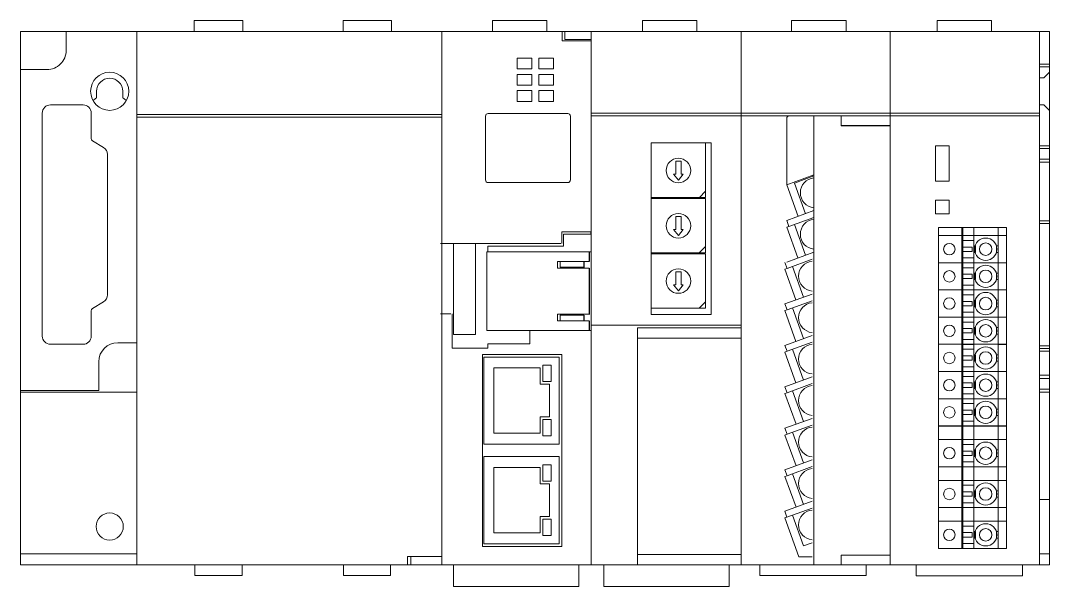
# Model space of a CAD drawing. Header units: millimetres. Extents: x 197 to 565, y 193 to 519.
# Drawn here: x 355.9 to 544.9, y 365.8 to 469.8 of the extents above; entities that cross this region are included whole.
import ezdxf

# ---------------------------------------------------------------- set-up
doc = ezdxf.new("R2010")
doc.units = ezdxf.units.MM
doc.layers.add('Top$1', color=7, linetype='Continuous', true_color=0xffffff)

msp = doc.modelspace()

# ---------------------------------------------------------------- linework, layer by layer
at = {"layer": 'Top$1', "color": 7, "linetype": 'Continuous', "lineweight": 18}
for p, q in [((396.720264, 469.845194), (387.820264, 469.845194)), ((387.820264, 467.845194), (387.820264, 469.845194)), ((396.720264, 469.845194), (396.720264, 467.845194)), ((424.075264, 469.845194), (415.175264, 469.845194)), ((415.175264, 467.845194), (415.175264, 469.845194)), ((424.075264, 469.845194), (424.075264, 467.845194)), ((452.611594, 469.845194), (442.611594, 469.845194)), ((442.611594, 467.845194), (442.611594, 469.845194)), ((452.611594, 469.845194), (452.611594, 467.845194)), ((480.157094, 469.845194), (470.157094, 469.845194)), ((470.157094, 467.845194), (470.157094, 469.845194)), ((480.157094, 469.845194), (480.157094, 467.845194)), ((507.557094, 469.845194), (497.557094, 469.845194)), ((497.557094, 467.845194), (497.557094, 469.845194)), ((507.557094, 469.845194), (507.557094, 467.845194)), ((534.282094, 469.845194), (524.282094, 469.845194)), ((524.282094, 469.845194), (524.282094, 467.845194)), ((534.282094, 467.845194), (534.282094, 469.845194)), ((355.908594, 369.845194), (355.908594, 467.845194)), ((355.908594, 467.845194), (544.908594, 467.845194)), ((364.275264, 467.845194), (364.275264, 464.345194)), ((377.275264, 369.845194), (377.275264, 467.845194)), ((433.311594, 369.845194), (433.311594, 467.845194)), ((455.411594, 466.105194), (455.411594, 467.845194)), ((455.911594, 466.345194), (455.911594, 467.845194)), ((460.711594, 369.845194), (460.711594, 467.845194)), ((488.256904, 369.845194), (488.256904, 467.845194)), ((515.657094, 369.845194), (515.657094, 467.845194)), ((543.057094, 369.845194), (543.057094, 467.845194)), ((544.908594, 369.845194), (544.908594, 467.845194)), ((460.711594, 466.105194), (455.411594, 466.105194)), ((460.711594, 466.345194), (455.911594, 466.345194)), ((449.811594, 462.961854), (447.111594, 462.961854)), ((447.111594, 462.961854), (447.111594, 460.961854)), ((449.811594, 460.961854), (449.811594, 462.961854)), ((451.111594, 462.961854), (451.111594, 460.961854)), ((453.811594, 462.961854), (451.111594, 462.961854)), ((453.811594, 460.961854), (453.811594, 462.961854)), ((544.908594, 461.845194), (543.057094, 461.845194)), ((544.908594, 461.345194), (543.057094, 461.345194)), ((355.908594, 460.845194), (356.775264, 460.845194)), ((360.775264, 460.845194), (356.775264, 460.845194)), ((447.111594, 460.961854), (449.811594, 460.961854)), ((449.811594, 459.961854), (447.111594, 459.961854)), ((447.111594, 459.961854), (447.111594, 457.961854)), ((449.811594, 457.961854), (449.811594, 459.961854)), ((451.111594, 460.961854), (453.811594, 460.961854)), ((453.811594, 459.961854), (451.111594, 459.961854)), ((451.111594, 459.961854), (451.111594, 457.961854)), ((453.811594, 457.961854), (453.811594, 459.961854)), ((543.057094, 459.345194), (543.908594, 459.345194)), ((543.908594, 459.345194), (544.908594, 460.345184)), ((447.111594, 457.961854), (449.811594, 457.961854)), ((451.111594, 457.961854), (453.811594, 457.961854)), ((369.875264, 456.845194), (369.875264, 455.651764)), ((374.675264, 455.651764), (374.675264, 456.845194)), ((449.811594, 456.961854), (447.111594, 456.961854)), ((447.111594, 456.961854), (447.111594, 454.961854)), ((449.811594, 454.961854), (449.811594, 456.961854)), ((453.811594, 456.961854), (451.111594, 456.961854)), ((451.111594, 456.961854), (451.111594, 454.961854)), ((453.811594, 454.961854), (453.811594, 456.961854)), ((367.395264, 454.345194), (361.395254, 454.345194)), ((447.111594, 454.961854), (449.811594, 454.961854)), ((451.111594, 454.961854), (453.811594, 454.961854)), ((543.908594, 454.345194), (543.057094, 454.345194)), ((544.908594, 453.345194), (543.908594, 454.345194)), ((359.895264, 452.845194), (359.895264, 411.845194)), ((368.895264, 448.192724), (368.895264, 452.845194)), ((433.311594, 452.591614), (377.275264, 452.591614)), ((433.311594, 452.091614), (377.275264, 452.091614)), ((441.311594, 452.261854), (441.311594, 440.561854)), ((456.411594, 452.761854), (441.811594, 452.761854)), ((456.911594, 440.561854), (456.911594, 452.261854)), ((488.257094, 452.845194), (460.711594, 452.845194)), ((460.711594, 452.345194), (488.257094, 452.345194)), ((488.257094, 452.845194), (515.657094, 452.845194)), ((506.647094, 452.345194), (488.257094, 452.345194)), ((496.647094, 451.835194), (496.647094, 439.679714)), ((501.657094, 452.335194), (497.147094, 452.335194)), ((501.657094, 452.335194), (501.657094, 369.845194)), ((506.647094, 452.335194), (501.657094, 452.335194)), ((515.657094, 452.345194), (506.647094, 452.345194)), ((506.647094, 452.335194), (506.647094, 452.345194)), ((506.647094, 450.495194), (506.647094, 452.335194)), ((515.657094, 452.828194), (543.057094, 452.828194)), ((515.657094, 452.328194), (543.057094, 452.328194)), ((515.657094, 450.564014), (506.647094, 450.564014)), ((515.657094, 450.495194), (506.647094, 450.495194)), ((371.169284, 446.540324), (369.137254, 447.764434)), ((482.757094, 447.345194), (471.757094, 447.345194)), ((471.757094, 447.345194), (471.757094, 415.845194)), ((481.757094, 438.490194), (481.757094, 447.345194)), ((482.757094, 415.845194), (482.757094, 447.345194)), ((526.507094, 446.828194), (524.007094, 446.828194)), ((524.007094, 446.828194), (524.007094, 440.328194)), ((526.507094, 440.328194), (526.507094, 446.828194)), ((543.057094, 446.845194), (544.908594, 446.845194)), ((544.908594, 446.345194), (543.057094, 446.345194)), ((371.895264, 419.434934), (371.895264, 445.255454)), ((544.908594, 444.345194), (543.057094, 444.345194)), ((476.257094, 443.990194), (476.257094, 441.590194)), ((477.257094, 443.990194), (476.257094, 443.990194)), ((477.257094, 441.590194), (477.257094, 443.990194)), ((544.908594, 443.845194), (543.057094, 443.845194)), ((476.257094, 441.590194), (475.857094, 441.590194)), ((475.857094, 441.590194), (476.757094, 440.517614)), ((476.757094, 440.517614), (477.657094, 441.590194)), ((477.657094, 441.590194), (477.257094, 441.590194)), ((496.647094, 439.679714), (501.657094, 441.503204)), ((501.657094, 441.296534), (498.056404, 439.985984)), ((441.811594, 440.061854), (456.411594, 440.061854)), ((481.757094, 438.490194), (480.612094, 437.345194)), ((481.757094, 437.345194), (481.757094, 438.490194)), ((496.647094, 439.679714), (498.765644, 433.859064)), ((498.056404, 439.985984), (500.108524, 434.347834)), ((524.007094, 440.328194), (526.507094, 440.328194)), ((471.757094, 437.345194), (480.612094, 437.345194)), ((481.757094, 437.130194), (471.757094, 437.130194)), ((480.612094, 437.345194), (481.757094, 437.345194)), ((481.757094, 428.330194), (481.757094, 437.130194)), ((526.507094, 436.828194), (524.007094, 436.828194)), ((524.007094, 436.828194), (524.007094, 434.328194)), ((526.507094, 434.328194), (526.507094, 436.828194)), ((501.657094, 434.911464), (496.657094, 433.091614)), ((476.257094, 433.830194), (476.257094, 431.430194)), ((477.257094, 433.830194), (476.257094, 433.830194)), ((477.257094, 431.430194), (477.257094, 433.830194)), ((496.657094, 433.091614), (497.053994, 432.001134)), ((497.053994, 432.001134), (501.657094, 433.676534)), ((524.007094, 434.328194), (526.507094, 434.328194)), ((544.908594, 433.045194), (543.057094, 433.045194)), ((455.361594, 431.011854), (460.661594, 431.011854)), ((455.361594, 428.861854), (455.361594, 431.011854)), ((460.661594, 430.611854), (460.661594, 431.011854)), ((475.857094, 431.430194), (476.757094, 430.357614)), ((476.257094, 431.430194), (475.857094, 431.430194)), ((476.757094, 430.357614), (477.657094, 431.430194)), ((477.657094, 431.430194), (477.257094, 431.430194)), ((497.053994, 432.001134), (496.652404, 431.854974)), ((496.652404, 431.854974), (498.695804, 426.213644)), ((498.056404, 432.365984), (500.108524, 426.727834)), ((537.032094, 431.828194), (524.532094, 431.828194)), ((524.532094, 431.828194), (524.532094, 430.328194)), ((528.807094, 431.828194), (528.807094, 430.328194)), ((529.007094, 431.828194), (529.007094, 430.328194)), ((531.007094, 430.328194), (531.007094, 431.828194)), ((535.507094, 431.828194), (535.507094, 430.328194)), ((537.007094, 430.328194), (537.007094, 431.828194)), ((537.032094, 430.328194), (537.032094, 431.828194)), ((544.908594, 432.545194), (543.057094, 432.545194)), ((455.661594, 430.611854), (460.661594, 430.611854)), ((455.661594, 428.361854), (455.661594, 430.611854)), ((537.032094, 430.345194), (524.532094, 430.345194)), ((524.532094, 430.328194), (537.032094, 430.328194)), ((524.532094, 425.345194), (524.532094, 430.328194)), ((528.807094, 425.329604), (528.807094, 430.328194)), ((529.007094, 425.329604), (529.007094, 430.328194)), ((531.007094, 429.428194), (529.007094, 429.428194)), ((531.007094, 425.329604), (531.007094, 430.328194)), ((535.507094, 425.329604), (535.507094, 430.328194)), ((537.007094, 425.329604), (537.007094, 430.328194)), ((537.032094, 425.345194), (537.032094, 430.328194)), ((433.075264, 428.861854), (455.175264, 428.861854)), ((435.461594, 428.861854), (435.461594, 412.146854)), ((439.461594, 428.861854), (439.461594, 412.146854)), ((441.561594, 412.861854), (441.561594, 427.361854)), ((441.561594, 427.361854), (441.761594, 427.361854)), ((441.761594, 428.361854), (455.661594, 428.361854)), ((441.761594, 427.361854), (441.761594, 428.361854)), ((460.661594, 427.361854), (441.761594, 427.361854)), ((460.361594, 427.361854), (460.361594, 425.561854)), ((460.411594, 427.339294), (460.411594, 425.539294)), ((481.757094, 428.330194), (480.557094, 427.130194)), ((481.757094, 427.130194), (481.757094, 428.330194)), ((501.657094, 427.291464), (496.657094, 425.471614)), ((530.724094, 428.228194), (529.024094, 428.228194)), ((529.024094, 428.228194), (529.024094, 427.428194)), ((529.024094, 427.428194), (530.724094, 427.428194)), ((530.724094, 427.428194), (530.724094, 428.228194)), ((531.307094, 428.428194), (531.007094, 428.428194)), ((531.007094, 427.228194), (531.307094, 427.228194)), ((531.307094, 427.228194), (531.307094, 428.428194)), ((535.507094, 428.428194), (535.207094, 428.428194)), ((535.207094, 428.428194), (535.207094, 427.228194)), ((535.207094, 427.228194), (535.507094, 427.228194)), ((460.361594, 425.561854), (454.561594, 425.561854)), ((454.561594, 425.561854), (454.561594, 424.361854)), ((455.061594, 424.511854), (455.061594, 425.561854)), ((459.361594, 425.561854), (459.361594, 424.511854)), ((459.411594, 425.539294), (459.411594, 424.489294)), ((471.757094, 427.130194), (480.557094, 427.130194)), ((481.757094, 426.970194), (471.757094, 426.970194)), ((480.557094, 427.130194), (481.757094, 427.130194)), ((481.757094, 418.170194), (481.757094, 426.970194)), ((496.308594, 425.388274), (496.705494, 424.297804)), ((496.705494, 424.297804), (501.308594, 425.973194)), ((524.532094, 425.345194), (537.032094, 425.345194)), ((537.032094, 425.328194), (524.532094, 425.328194)), ((524.532094, 420.348024), (524.532094, 425.328194)), ((529.007094, 425.329604), (528.807094, 425.329604)), ((528.807094, 425.329604), (528.807094, 420.329604)), ((529.007094, 426.228194), (531.007094, 426.228194)), ((531.007094, 425.329604), (529.007094, 425.329604)), ((529.007094, 425.329604), (529.007094, 420.329604)), ((531.007094, 420.329604), (531.007094, 425.329604)), ((537.007094, 425.329604), (535.507094, 425.329604)), ((535.507094, 425.329604), (535.507094, 420.329604)), ((537.007094, 420.329604), (537.007094, 425.329604)), ((537.032094, 420.348024), (537.032094, 425.328194)), ((454.561594, 424.361854), (460.361594, 424.361854)), ((459.361594, 424.511854), (455.061594, 424.511854)), ((460.361594, 424.361854), (460.361594, 415.861854)), ((460.411594, 424.339294), (460.411594, 415.839294)), ((476.257094, 423.670194), (476.257094, 421.270194)), ((477.257094, 423.670194), (476.257094, 423.670194)), ((477.257094, 421.270194), (477.257094, 423.670194)), ((496.705494, 424.297804), (496.303904, 424.151634)), ((496.303904, 424.151634), (498.347774, 418.510484)), ((497.707904, 424.662654), (499.760024, 419.024494)), ((531.007094, 424.429604), (529.007094, 424.429604)), ((531.307094, 423.429604), (531.007094, 423.429604)), ((531.307094, 422.229604), (531.307094, 423.429604)), ((535.507094, 423.429604), (535.207094, 423.429604)), ((535.207094, 423.429604), (535.207094, 422.229604)), ((530.724094, 423.229604), (529.024094, 423.229604)), ((529.024094, 423.229604), (529.024094, 422.429604)), ((529.024094, 422.429604), (530.724094, 422.429604)), ((530.724094, 422.429604), (530.724094, 423.229604)), ((531.007094, 422.229604), (531.307094, 422.229604)), ((535.207094, 422.229604), (535.507094, 422.229604)), ((476.257094, 421.270194), (475.857094, 421.270194)), ((475.857094, 421.270194), (476.757094, 420.197614)), ((476.757094, 420.197614), (477.657094, 421.270194)), ((477.657094, 421.270194), (477.257094, 421.270194)), ((501.308594, 419.588134), (496.308594, 417.768274)), ((537.032094, 420.348024), (524.532094, 420.348024)), ((524.532094, 415.349444), (524.532094, 420.348024)), ((524.532094, 420.328194), (537.032094, 420.328194)), ((529.007094, 420.331024), (528.807094, 420.331024)), ((528.807094, 420.329604), (529.007094, 420.329604)), ((528.807094, 415.332444), (528.807094, 420.329604)), ((529.007094, 421.229604), (531.007094, 421.229604)), ((531.007094, 420.331024), (529.007094, 420.331024)), ((529.007094, 420.329604), (531.007094, 420.329604)), ((529.007094, 415.332444), (529.007094, 420.329604)), ((531.007094, 415.332444), (531.007094, 420.329604)), ((537.007094, 420.331024), (535.507094, 420.331024)), ((535.507094, 420.329604), (537.007094, 420.329604)), ((535.507094, 415.332444), (535.507094, 420.329604)), ((537.007094, 415.332444), (537.007094, 420.329604)), ((537.032094, 415.349444), (537.032094, 420.348024)), ((369.137254, 416.925944), (371.169284, 418.150064)), ((481.757094, 418.170194), (480.557094, 416.970194)), ((481.757094, 416.970194), (481.757094, 418.170194)), ((496.308594, 417.768274), (496.705494, 416.677804)), ((496.705494, 416.677804), (501.308594, 418.353194)), ((531.007094, 419.431024), (529.007094, 419.431024)), ((530.724094, 418.231024), (529.024094, 418.231024)), ((529.024094, 418.231024), (529.024094, 417.431024)), ((530.724094, 417.431024), (530.724094, 418.231024)), ((531.307094, 418.431024), (531.007094, 418.431024)), ((531.307094, 417.231024), (531.307094, 418.431024)), ((535.507094, 418.431024), (535.207094, 418.431024)), ((535.207094, 418.431024), (535.207094, 417.231024)), ((368.895264, 411.845194), (368.895264, 416.497654)), ((433.075264, 415.961854), (434.975264, 415.961854)), ((435.161594, 415.961854), (435.161594, 409.661854)), ((460.361594, 415.861854), (454.561594, 415.861854)), ((454.561594, 415.861854), (454.561594, 414.661854)), ((471.757094, 416.970194), (480.557094, 416.970194)), ((471.757094, 415.845194), (482.757094, 415.845194)), ((480.557094, 416.970194), (481.757094, 416.970194)), ((496.705494, 416.677804), (496.303904, 416.531634)), ((496.303904, 416.531634), (498.347774, 410.890484)), ((497.707904, 417.042654), (499.760024, 411.404494)), ((529.007094, 416.231024), (531.007094, 416.231024)), ((529.024094, 417.431024), (530.724094, 417.431024)), ((531.007094, 417.231024), (531.307094, 417.231024)), ((535.207094, 417.231024), (535.507094, 417.231024)), ((454.561594, 414.661854), (460.361594, 414.661854)), ((455.061594, 415.711854), (459.361594, 415.711854)), ((455.061594, 414.661854), (455.061594, 415.711854)), ((459.361594, 415.711854), (459.361594, 414.661854)), ((459.411594, 415.689294), (459.411594, 414.639294)), ((460.361594, 414.661854), (460.361594, 412.861854)), ((460.411594, 414.639294), (460.411594, 412.839294)), ((537.032094, 415.349444), (524.532094, 415.349444)), ((524.532094, 410.350854), (524.532094, 415.349444)), ((524.532094, 415.348024), (537.032094, 415.348024)), ((529.007094, 415.332444), (528.807094, 415.332444)), ((528.807094, 410.333854), (528.807094, 415.332444)), ((528.807094, 415.331024), (529.007094, 415.331024)), ((531.007094, 415.332444), (529.007094, 415.332444)), ((529.007094, 410.333854), (529.007094, 415.332444)), ((529.007094, 415.331024), (531.007094, 415.331024)), ((531.007094, 414.432444), (529.007094, 414.432444)), ((531.007094, 410.333854), (531.007094, 415.332444)), ((537.007094, 415.332444), (535.507094, 415.332444)), ((535.507094, 410.333854), (535.507094, 415.332444)), ((535.507094, 415.331024), (537.007094, 415.331024)), ((537.007094, 410.333854), (537.007094, 415.332444)), ((537.032094, 410.350854), (537.032094, 415.349444)), ((439.461594, 412.146854), (435.461594, 412.146854)), ((441.561594, 412.861854), (449.461594, 412.861854)), ((449.461594, 412.861854), (460.661594, 412.861854)), ((449.461594, 410.461854), (449.461594, 412.861854)), ((488.257094, 413.845194), (460.711594, 413.845194)), ((469.257094, 413.345194), (469.257094, 411.495194)), ((488.257094, 413.345194), (469.257094, 413.345194)), ((530.724094, 413.232444), (529.024094, 413.232444)), ((529.024094, 413.232444), (529.024094, 412.432444)), ((529.024094, 412.432444), (530.724094, 412.432444)), ((530.724094, 412.432444), (530.724094, 413.232444)), ((531.307094, 413.432444), (531.007094, 413.432444)), ((531.007094, 412.232444), (531.307094, 412.232444)), ((531.307094, 412.232444), (531.307094, 413.432444)), ((535.507094, 413.432444), (535.207094, 413.432444)), ((535.207094, 413.432444), (535.207094, 412.232444)), ((535.207094, 412.232444), (535.507094, 412.232444)), ((361.395254, 410.345194), (367.395264, 410.345194)), ((377.275264, 410.645194), (373.775264, 410.645194)), ((441.761594, 410.461854), (449.461594, 410.461854)), ((441.761594, 409.661854), (441.761594, 410.461854)), ((488.257094, 411.495194), (469.257094, 411.495194)), ((469.257094, 411.495194), (469.257094, 371.695194)), ((501.308594, 411.968134), (496.308594, 410.148274)), ((496.308594, 410.148274), (496.705494, 409.057804)), ((496.705494, 409.057804), (501.308594, 410.733194)), ((537.032094, 410.350854), (524.532094, 410.350854)), ((524.532094, 405.352274), (524.532094, 410.350854)), ((524.532094, 410.349444), (537.032094, 410.349444)), ((529.007094, 410.333854), (528.807094, 410.333854)), ((528.807094, 405.335274), (528.807094, 410.333854)), ((528.807094, 410.332444), (529.007094, 410.332444)), ((529.007094, 411.232444), (531.007094, 411.232444)), ((531.007094, 410.333854), (529.007094, 410.333854)), ((529.007094, 405.335274), (529.007094, 410.333854)), ((529.007094, 410.332444), (531.007094, 410.332444)), ((531.007094, 405.335274), (531.007094, 410.333854)), ((537.007094, 410.333854), (535.507094, 410.333854)), ((535.507094, 405.335274), (535.507094, 410.333854)), ((535.507094, 410.332444), (537.007094, 410.332444)), ((537.007094, 405.335274), (537.007094, 410.333854)), ((537.032094, 405.352274), (537.032094, 410.350854)), ((435.161594, 409.661854), (441.761594, 409.661854)), ((440.761594, 373.161854), (440.761594, 408.501854)), ((455.361594, 408.501854), (440.761594, 408.501854)), ((455.361594, 373.161854), (455.361594, 408.501854)), ((496.705494, 409.057804), (496.303904, 408.911634)), ((496.303904, 408.911634), (498.347304, 403.270304)), ((497.707904, 409.422654), (499.760024, 403.784494)), ((531.007094, 409.433854), (529.007094, 409.433854)), ((531.307094, 408.433854), (531.007094, 408.433854)), ((531.307094, 407.233854), (531.307094, 408.433854)), ((535.507094, 408.433854), (535.207094, 408.433854)), ((535.207094, 408.433854), (535.207094, 407.233854)), ((543.057094, 410.095194), (544.908594, 410.095194)), ((543.057094, 409.595194), (544.908594, 409.595194)), ((544.908594, 409.095194), (543.057094, 409.095194)), ((370.275264, 407.145194), (370.275264, 401.845194)), ((441.021594, 392.001854), (441.021594, 408.001854)), ((454.861594, 408.001854), (441.021594, 408.001854)), ((453.361594, 406.501854), (451.861594, 406.501854)), ((451.861594, 406.501854), (451.861594, 403.501854)), ((453.361594, 403.501854), (453.361594, 406.501854)), ((454.861594, 392.001854), (454.861594, 408.001854)), ((530.724094, 408.233854), (529.024094, 408.233854)), ((529.024094, 408.233854), (529.024094, 407.433854)), ((529.024094, 407.433854), (530.724094, 407.433854)), ((530.724094, 407.433854), (530.724094, 408.233854)), ((531.007094, 407.233854), (531.307094, 407.233854)), ((535.207094, 407.233854), (535.507094, 407.233854)), ((442.861594, 394.001854), (442.861594, 406.001854)), ((442.861594, 406.001854), (451.361594, 406.001854)), ((451.361594, 406.001854), (451.361594, 403.001854)), ((537.032094, 405.352274), (524.532094, 405.352274)), ((524.532094, 405.352274), (524.532094, 400.352274)), ((524.532094, 405.350854), (537.032094, 405.350854)), ((529.007094, 405.335274), (528.807094, 405.335274)), ((528.807094, 405.335274), (528.807094, 400.335274)), ((528.807094, 405.333854), (529.007094, 405.333854)), ((529.007094, 406.233854), (531.007094, 406.233854)), ((531.007094, 405.335274), (529.007094, 405.335274)), ((529.007094, 405.335274), (529.007094, 400.335274)), ((529.007094, 405.333854), (531.007094, 405.333854)), ((531.007094, 400.335274), (531.007094, 405.335274)), ((537.007094, 405.335274), (535.507094, 405.335274)), ((535.507094, 405.335274), (535.507094, 400.335274)), ((535.507094, 405.333854), (537.007094, 405.333854)), ((537.007094, 400.335274), (537.007094, 405.335274)), ((537.032094, 400.352274), (537.032094, 405.352274)), ((543.057094, 404.699714), (544.908594, 404.699714)), ((451.361594, 403.001854), (453.061594, 403.001854)), ((451.861594, 403.501854), (453.361594, 403.501854)), ((453.061594, 403.001854), (453.061594, 397.001854)), ((501.308594, 404.348134), (496.308594, 402.528274)), ((496.705494, 401.437804), (501.308594, 403.113194)), ((531.007094, 404.435274), (529.007094, 404.435274)), ((530.724094, 403.235274), (529.024094, 403.235274)), ((529.024094, 403.235274), (529.024094, 402.435274)), ((530.724094, 402.435274), (530.724094, 403.235274)), ((531.307094, 403.435274), (531.007094, 403.435274)), ((531.307094, 402.235274), (531.307094, 403.435274)), ((535.507094, 403.435274), (535.207094, 403.435274)), ((535.207094, 403.435274), (535.207094, 402.235274)), ((544.908594, 404.045194), (543.057094, 404.045194)), ((370.275264, 401.845194), (355.908594, 401.845194)), ((377.275264, 401.545194), (355.908594, 401.545194)), ((496.705494, 401.437804), (496.303904, 401.291634)), ((496.303904, 401.291634), (498.356024, 395.653484)), ((496.308594, 402.528274), (496.705494, 401.437804)), ((497.707904, 401.802654), (499.760024, 396.164494)), ((529.007094, 401.235274), (531.007094, 401.235274)), ((529.024094, 402.435274), (530.724094, 402.435274)), ((531.007094, 402.235274), (531.307094, 402.235274)), ((535.207094, 402.235274), (535.507094, 402.235274)), ((544.908594, 402.122544), (543.057094, 402.122544)), ((544.908594, 401.545194), (543.057094, 401.545194)), ((537.032094, 400.353694), (524.532094, 400.353694)), ((524.532094, 400.352274), (537.032094, 400.352274)), ((524.532094, 395.353694), (524.532094, 400.352274)), ((529.007094, 400.336694), (528.807094, 400.336694)), ((528.807094, 400.335274), (529.007094, 400.335274)), ((528.807094, 395.336694), (528.807094, 400.335274)), ((531.007094, 400.336694), (529.007094, 400.336694)), ((529.007094, 400.335274), (531.007094, 400.335274)), ((529.007094, 395.336694), (529.007094, 400.335274)), ((531.007094, 399.436694), (529.007094, 399.436694)), ((531.007094, 395.336694), (531.007094, 400.335274)), ((537.007094, 400.336694), (535.507094, 400.336694)), ((535.507094, 400.335274), (537.007094, 400.335274)), ((535.507094, 395.336694), (535.507094, 400.335274)), ((537.007094, 395.336694), (537.007094, 400.335274)), ((537.032094, 395.353694), (537.032094, 400.352274)), ((451.361594, 397.001854), (451.361594, 394.001854)), ((453.061594, 397.001854), (451.361594, 397.001854)), ((530.724094, 398.236694), (529.024094, 398.236694)), ((529.024094, 398.236694), (529.024094, 397.436694)), ((529.024094, 397.436694), (530.724094, 397.436694)), ((530.724094, 397.436694), (530.724094, 398.236694)), ((531.307094, 398.436694), (531.007094, 398.436694)), ((531.007094, 397.236694), (531.307094, 397.236694)), ((531.307094, 397.236694), (531.307094, 398.436694)), ((535.507094, 398.436694), (535.207094, 398.436694)), ((535.207094, 398.436694), (535.207094, 397.236694)), ((535.207094, 397.236694), (535.507094, 397.236694)), ((451.861594, 396.501854), (451.861594, 393.501854)), ((453.361594, 396.501854), (451.861594, 396.501854)), ((453.361594, 393.501854), (453.361594, 396.501854)), ((501.308594, 396.728134), (496.308594, 394.908274)), ((496.705494, 393.817804), (501.308594, 395.493194)), ((524.532094, 395.353694), (537.032094, 395.353694)), ((537.032094, 395.328194), (524.532094, 395.328194)), ((524.532094, 395.328194), (524.532094, 392.828194)), ((528.807094, 395.336694), (529.007094, 395.336694)), ((528.807094, 395.328194), (528.807094, 392.828194)), ((529.007094, 396.236694), (531.007094, 396.236694)), ((529.007094, 395.336694), (531.007094, 395.336694)), ((529.007094, 395.328194), (529.007094, 392.828194)), ((531.007094, 392.828194), (531.007094, 395.328194)), ((535.507094, 395.336694), (537.007094, 395.336694)), ((535.507094, 395.328194), (535.507094, 392.828194)), ((537.007094, 392.828194), (537.007094, 395.328194)), ((537.032094, 392.828194), (537.032094, 395.328194)), ((451.361594, 394.001854), (442.861594, 394.001854)), ((451.861594, 393.501854), (453.361594, 393.501854)), ((496.705494, 393.817804), (496.303904, 393.671634)), ((496.303904, 393.671634), (498.356024, 388.033484)), ((496.308594, 394.908274), (496.705494, 393.817804)), ((497.707904, 394.182654), (499.760024, 388.544494)), ((454.861594, 392.001854), (441.021594, 392.001854)), ((524.532094, 392.828194), (524.532094, 387.828194)), ((524.532094, 392.828194), (537.032094, 392.828194)), ((528.807094, 392.828194), (528.807094, 387.828194)), ((529.007094, 392.828194), (529.007094, 387.828194)), ((531.007094, 391.928194), (529.007094, 391.928194)), ((531.007094, 387.828194), (531.007094, 392.828194)), ((535.507094, 392.828194), (535.507094, 387.828194)), ((537.007094, 387.828194), (537.007094, 392.828194)), ((537.032094, 387.828194), (537.032094, 392.828194)), ((441.021594, 373.701854), (441.021594, 389.701854)), ((454.861594, 389.701854), (441.021594, 389.701854)), ((454.861594, 373.701854), (454.861594, 389.701854)), ((530.724094, 390.728194), (529.024094, 390.728194)), ((529.024094, 390.728194), (529.024094, 389.928194)), ((529.024094, 389.928194), (530.724094, 389.928194)), ((530.724094, 389.928194), (530.724094, 390.728194)), ((531.307094, 390.928194), (531.007094, 390.928194)), ((531.007094, 389.728194), (531.307094, 389.728194)), ((531.307094, 389.728194), (531.307094, 390.928194)), ((535.507094, 390.928194), (535.207094, 390.928194)), ((535.207094, 390.928194), (535.207094, 389.728194)), ((535.207094, 389.728194), (535.507094, 389.728194)), ((442.861594, 375.701854), (442.861594, 387.701854)), ((442.861594, 387.701854), (451.361594, 387.701854)), ((451.361594, 387.701854), (451.361594, 384.701854)), ((453.361594, 388.201854), (451.861594, 388.201854)), ((451.861594, 388.201854), (451.861594, 385.201854)), ((453.361594, 385.201854), (453.361594, 388.201854)), ((501.308594, 389.108134), (496.308594, 387.288274)), ((496.705494, 386.197804), (501.308594, 387.873194)), ((524.532094, 387.828194), (524.532094, 385.328194)), ((524.532094, 387.828194), (537.032094, 387.828194)), ((528.807094, 387.828194), (528.807094, 385.328194)), ((529.007094, 388.728194), (531.007094, 388.728194)), ((529.007094, 387.828194), (529.007094, 385.328194)), ((531.007094, 385.328194), (531.007094, 387.828194)), ((535.507094, 387.828194), (535.507094, 385.328194)), ((537.007094, 385.328194), (537.007094, 387.828194)), ((537.032094, 385.328194), (537.032094, 387.828194)), ((496.705494, 386.197804), (496.303904, 386.051634)), ((496.303904, 386.051634), (498.356024, 380.413484)), ((496.308594, 387.288274), (496.705494, 386.197804)), ((497.707904, 386.562654), (499.760024, 380.924494)), ((451.361594, 384.701854), (453.061594, 384.701854)), ((451.861594, 385.201854), (453.361594, 385.201854)), ((453.061594, 384.701854), (453.061594, 378.701854)), ((524.532094, 385.328194), (524.532094, 380.328194)), ((524.532094, 385.328194), (537.032094, 385.328194)), ((528.807094, 385.328194), (528.807094, 380.328194)), ((529.007094, 385.328194), (529.007094, 380.328194)), ((531.007094, 384.428194), (529.007094, 384.428194)), ((531.007094, 380.328194), (531.007094, 385.328194)), ((535.507094, 385.328194), (535.507094, 380.328194)), ((537.007094, 380.328194), (537.007094, 385.328194)), ((537.032094, 380.328194), (537.032094, 385.328194)), ((530.724094, 383.228194), (529.024094, 383.228194)), ((529.024094, 383.228194), (529.024094, 382.428194)), ((529.024094, 382.428194), (530.724094, 382.428194)), ((530.724094, 382.428194), (530.724094, 383.228194)), ((531.307094, 383.428194), (531.007094, 383.428194)), ((531.007094, 382.228194), (531.307094, 382.228194)), ((531.307094, 382.228194), (531.307094, 383.428194)), ((535.507094, 383.428194), (535.207094, 383.428194)), ((535.207094, 383.428194), (535.207094, 382.228194)), ((535.207094, 382.228194), (535.507094, 382.228194)), ((544.908594, 381.845194), (543.057094, 381.845194)), ((501.308594, 381.488134), (496.296554, 379.663894)), ((496.693454, 378.573424), (501.308594, 380.253194)), ((524.532094, 380.328194), (524.532094, 377.828194)), ((524.532094, 380.328194), (537.032094, 380.328194)), ((528.807094, 380.328194), (528.807094, 377.828194)), ((529.007094, 381.228194), (531.007094, 381.228194)), ((529.007094, 380.328194), (529.007094, 377.828194)), ((531.007094, 377.828194), (531.007094, 380.328194)), ((535.507094, 380.328194), (535.507094, 377.828194)), ((537.007094, 377.828194), (537.007094, 380.328194)), ((537.032094, 377.828194), (537.032094, 380.328194)), ((451.361594, 378.701854), (451.361594, 375.701854)), ((453.061594, 378.701854), (451.361594, 378.701854)), ((453.361594, 378.201854), (451.861594, 378.201854)), ((451.861594, 378.201854), (451.861594, 375.201854)), ((453.361594, 375.201854), (453.361594, 378.201854)), ((496.296554, 379.663894), (496.693454, 378.573424)), ((496.693454, 378.573424), (496.303904, 378.431634)), ((496.303904, 378.431634), (498.899944, 371.265174)), ((497.707904, 378.942654), (499.760024, 373.304494)), ((524.532094, 377.828194), (524.532094, 372.828194)), ((524.532094, 377.828194), (537.032094, 377.828194)), ((528.807094, 377.828194), (528.807094, 372.828194)), ((529.007094, 377.828194), (529.007094, 372.828194)), ((531.007094, 376.928194), (529.007094, 376.928194)), ((531.007094, 372.828194), (531.007094, 377.828194)), ((535.507094, 377.828194), (535.507094, 372.828194)), ((537.007094, 372.828194), (537.007094, 377.828194)), ((537.032094, 372.828194), (537.032094, 377.828194)), ((451.361594, 375.701854), (442.861594, 375.701854)), ((451.861594, 375.201854), (453.361594, 375.201854)), ((530.724094, 375.728194), (529.024094, 375.728194)), ((529.024094, 375.728194), (529.024094, 374.928194)), ((529.024094, 374.928194), (530.724094, 374.928194)), ((530.724094, 374.928194), (530.724094, 375.728194)), ((531.307094, 375.928194), (531.007094, 375.928194)), ((531.007094, 374.728194), (531.307094, 374.728194)), ((531.307094, 374.728194), (531.307094, 375.928194)), ((535.507094, 375.928194), (535.207094, 375.928194)), ((535.207094, 375.928194), (535.207094, 374.728194)), ((535.207094, 374.728194), (535.507094, 374.728194)), ((455.361594, 373.161854), (440.761594, 373.161854)), ((454.861594, 373.701854), (441.021594, 373.701854)), ((499.760024, 373.304494), (501.308594, 373.868134)), ((524.532094, 372.828194), (537.032094, 372.828194)), ((529.007094, 373.728194), (531.007094, 373.728194)), ((377.275264, 371.845194), (355.908594, 371.845194)), ((427.011594, 369.845194), (427.011594, 371.345194)), ((427.011594, 371.345194), (427.611594, 371.345194)), ((427.611594, 369.845194), (427.611594, 371.345194)), ((427.611594, 371.345194), (433.311594, 371.345194)), ((469.257094, 371.695194), (469.257094, 369.845194)), ((488.257094, 371.695194), (469.257094, 371.695194)), ((498.899944, 371.265174), (501.308594, 371.261544)), ((515.657094, 371.611854), (506.647094, 371.611854)), ((506.647094, 371.611854), (506.647094, 369.845194)), ((543.057094, 371.845194), (544.908594, 371.845194)), ((355.908594, 369.845194), (544.908594, 369.845194)), ((377.275264, 369.843544), (377.275264, 369.845194)), ((387.945264, 369.843544), (387.945264, 367.845194)), ((396.595264, 367.845194), (396.595264, 369.843544)), ((415.219594, 369.845194), (415.219594, 367.846834)), ((423.869594, 367.846834), (423.869594, 369.845194)), ((435.461594, 365.845194), (435.461594, 369.845194)), ((458.461594, 365.845194), (458.461594, 369.845194)), ((463.057094, 365.845194), (463.057094, 369.845194)), ((486.057094, 365.845194), (486.057094, 369.845194)), ((491.725264, 367.845194), (491.725264, 369.845194)), ((511.225264, 367.845194), (511.225264, 369.845194)), ((520.448764, 367.786114), (520.448764, 369.786114)), ((539.948764, 367.786114), (539.948764, 369.786114)), ((387.945264, 367.845194), (396.595264, 367.845194)), ((415.219594, 367.846834), (423.869594, 367.846834)), ((491.725264, 367.845194), (511.225264, 367.845194)), ((520.448764, 367.786114), (539.948764, 367.786114)), ((435.461594, 365.845194), (458.461594, 365.845194)), ((463.057094, 365.845194), (486.057094, 365.845194))]:
    msp.add_line(p, q, dxfattribs=at)
for centre, radius in [((372.275264, 456.845194), 3.500001), ((476.757094, 442.290194), 2.25), ((476.757094, 432.130194), 2.25), ((533.207094, 427.828194), 2.05), ((526.524094, 427.828194), 1.05), ((533.207094, 427.828194), 1.15), ((476.757094, 421.970194), 2.25), ((526.524094, 422.829604), 1.05), ((533.207094, 422.829604), 2.05), ((533.207094, 422.829604), 1.15), ((533.207094, 417.831024), 2.05), ((526.524094, 417.831024), 1.05), ((533.207094, 417.831024), 1.15), ((533.207094, 412.832444), 2.05), ((533.207094, 412.832444), 1.15), ((526.524094, 412.832444), 1.05), ((526.524094, 407.833854), 1.05), ((533.207094, 407.833854), 2.05), ((533.207094, 407.833854), 1.15), ((533.207094, 402.835274), 2.05), ((526.524094, 402.835274), 1.05), ((533.207094, 402.835274), 1.15), ((526.524094, 397.836694), 1.05), ((533.207094, 397.836694), 2.05), ((533.207094, 397.836694), 1.15), ((526.524094, 390.328194), 1.05), ((533.207094, 390.328194), 2.05), ((533.207094, 390.328194), 1.15), ((526.524094, 382.828194), 1.05), ((533.207094, 382.828194), 2.05), ((533.207094, 382.828194), 1.15), ((372.275264, 376.845194), 2.5), ((526.524094, 375.328194), 1.05), ((533.207094, 375.328194), 2.05), ((533.207094, 375.328194), 1.15)]:
    msp.add_circle(centre, radius, dxfattribs=at)
for centre, radius, start, end in [((360.775264, 464.345194), 3.500001, 269.99998, 0), ((372.275264, 456.845194), 2.4, 0, 180), ((372.275264, 451.845194), 4.5, 122.23095, 132.83342), ((372.275264, 451.845194), 4.5, 47.166581, 57.769047), ((361.395264, 452.845194), 1.500001, 90.000038, 180), ((367.395264, 452.845194), 1.499999, 0, 90.000038), ((441.811594, 452.261854), 0.5, 90, 180), ((456.411594, 452.261854), 0.5, 0, 90), ((497.147094, 451.835194), 0.5, 90, 180), ((369.395264, 448.192724), 0.5, 180, 238.93474), ((370.395264, 445.255454), 1.499999, 0, 58.934848), ((441.811594, 440.561854), 0.5, 180, 270), ((456.411594, 440.561854), 0.5, 270, 0), ((501.901544, 438.192964), 2.75, 95.099772, 264.90023), ((501.901544, 430.572964), 2.75, 95.099772, 264.90023), ((501.553044, 422.869634), 2.75, 95.099772, 264.90023), ((370.395264, 419.434934), 1.499999, 301.06518, 0), ((501.553044, 415.249634), 2.75, 95.099772, 264.90023), ((369.395264, 416.497654), 0.500001, 121.0652, 180), ((361.395264, 411.845194), 1.500001, 180, 269.99996), ((367.395264, 411.845194), 1.5, 269.99996, 0), ((373.775264, 407.145194), 3.5, 90, 180), ((501.553044, 407.629634), 2.75, 95.099772, 264.90023), ((501.553044, 400.009634), 2.75, 95.099772, 264.90023), ((501.553044, 392.389634), 2.75, 95.099772, 264.90023), ((501.553044, 384.769634), 2.75, 95.099772, 264.90023), ((501.553044, 377.149634), 2.75, 95.099772, 264.90023)]:
    msp.add_arc(centre, radius, start, end, dxfattribs=at)

doc.saveas('drawing.dxf')
